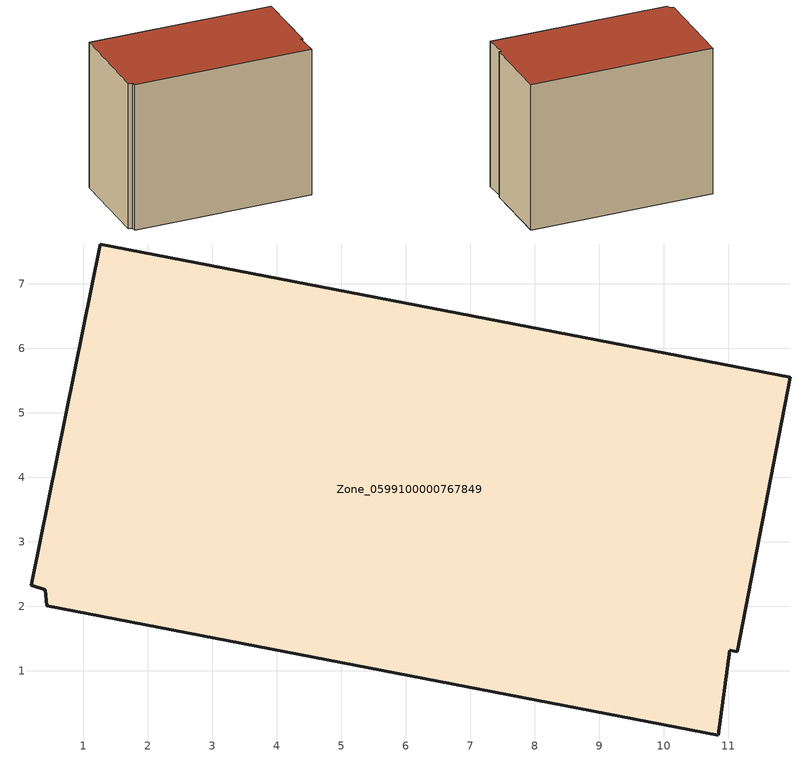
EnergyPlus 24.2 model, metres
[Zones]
Zone_0599100000767849
 floor ground (C_G): 0.43,2.01 0.41,2.26 0.2,2.33 1.26,7.62 11.96,5.55 11.14,1.3 11.02,1.32 10.84,0.01 z0
 wall outside (C_F): 11.02,1.32 11.14,1.3 11.96,5.55 1.26,7.62 0.2,2.33 0.41,2.26 0.43,2.01 10.84,0.01 11.02,1.32 z0:8.97
 roof outside (C_R): 0.41,2.26 0.43,2.01 10.84,0.01 11.02,1.32 11.14,1.3 11.96,5.55 1.26,7.62 0.2,2.33 z8.97
[BUILDING]
Pand.0599100000767849: North Axis=0; Terrain=City; Loads Convergence Tolerance Value=0.04; Temperature Convergence Tolerance Value=0.4; Solar Distribution=FullExterior; Maximum Number of Warmup Days=25; Minimum Number of Warmup Days=1
[Site:Location]
Rotterdam.The.Hague.AP_ZH_NLD Design_Conditions: Latitude=51.96; Longitude=4.45; Time Zone=1; Elevation=-4.5
[SITE:GROUNDTEMPERATURE:BUILDINGSURFACE]
18, 18, 18, 18, 18, 18, 18, 18, 18, 18, 18, 18
[MATERIAL] Thermal Absorptance=0.9; Solar Absorptance=0.7; Visible Absorptance=0.7
Name | Roughness | Thickness | Conductivity | Density | Specific Heat
G.TC.2006-2014 | MediumSmooth | 0.15 | 0.06 | 540 | 1210
F.TC.2006-2014 | Rough | 0.3 | 0.12 | 1920 | 840
R.TC.2006-2014 | MediumRough | 0.2 | 0.08 | 1500 | 1000
[CONSTRUCTION]
C_G: G.TC.2006-2014
C_F: F.TC.2006-2014
C_R: R.TC.2006-2014
[ZONE]
Zone_0599100000767849: Type=1; Multiplier=1; Ceiling Height=Autocalculate; Volume=Autocalculate; Floor Area=autocalculate; Part of Total Floor Area=Yes
[ZONEINFILTRATION:DESIGNFLOWRATE]
Infil_Zone_0599100000767849: Zone or ZoneList or Space or SpaceList=Zone_0599100000767849; Schedule=AlwaysOn; Design Flow Rate Calculation Method=Flow/Area; Flow Rate per Floor Area=0.0015; Constant Term Coefficient=1; Temperature Term Coefficient=0; Velocity Term Coefficient=0; Velocity Squared Term Coefficient=0
[HVACTEMPLATE:ZONE:IDEALLOADSAIRSYSTEM]
Zone_0599100000767849: Maximum Heating Supply Air Temperature=50; Minimum Cooling Supply Air Temperature=13; Maximum Heating Supply Air Humidity Ratio=0.0156; Minimum Cooling Supply Air Humidity Ratio=0.0077; Heating Limit=NoLimit; Cooling Limit=NoLimit; Dehumidification Control Type=ConstantSensibleHeatRatio; Cooling Sensible Heat Ratio=0.7; Dehumidification Setpoint=60; Humidification Control Type=None; Humidification Setpoint=30; Outdoor Air Method=None; Outdoor Air Flow Rate per Person=0.00944; Outdoor Air Flow Rate per Zone Floor Area=0; Outdoor Air Flow Rate per Zone=0; Demand Controlled Ventilation Type=None; Outdoor Air Economizer Type=NoEconomizer; Heat Recovery Type=None; Sensible Heat Recovery Effectiveness=0.7; Latent Heat Recovery Effectiveness=0.65
[ZONECONTROL:THERMOSTAT]
ThermostatControl_Zone_0599100000767849: Zone or ZoneList=Zone_0599100000767849; Control Type Schedule=DualSetpointControlType; Control 1=Thermostat_Zone_0599100000767849; Temperature Difference Between Cutout And Setpoint=0
[THERMOSTATSETPOINT:DUALSETPOINT]
Thermostat_Zone_0599100000767849: Heating Setpoint Temperature Schedule=HeatingSetpoint_Zone_0599100000767849; Cooling Setpoint Temperature Schedule=CoolingSetpoint_Zone_0599100000767849
[SCHEDULE:COMPACT]
HeatingSetpoint_Zone_0599100000767849: Through: 12/31, For: AllDays, Until: 24:00, 21
CoolingSetpoint_Zone_0599100000767849: Through: 12/31, For: AllDays, Until: 24:00, 24
DualSetpointControlType: Through: 12/31, For: AllDays, Until: 24:00, 4
AlwaysOn: Through: 12/31, For: AllDays, Until: 24:00, 1
